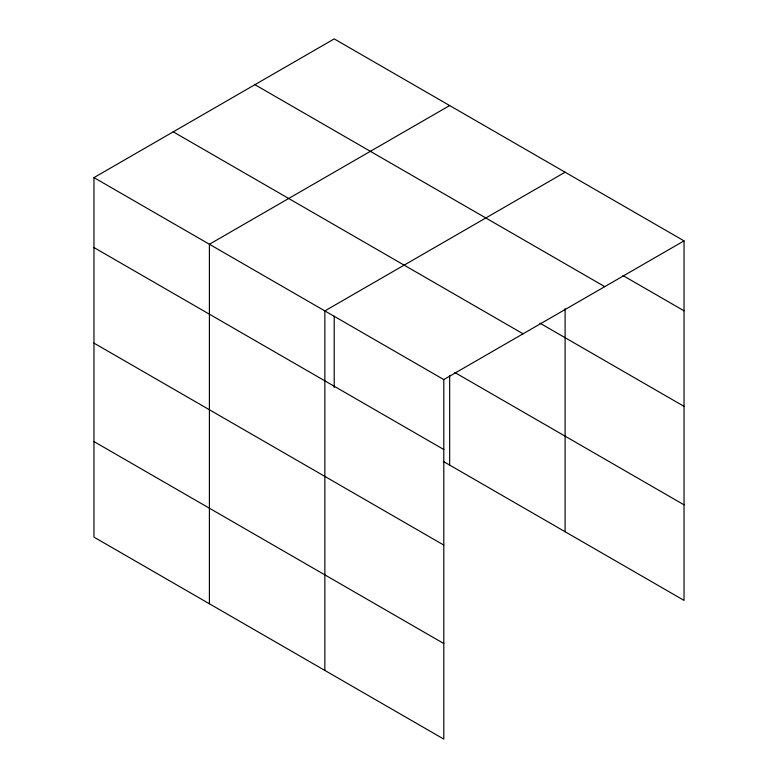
<?xml version="1.0" encoding="UTF-8"?>
<svg xmlns="http://www.w3.org/2000/svg" width="778" height="778" viewBox="0 0 778 778"><rect width="100%" height="100%" fill="white"/><g stroke="black" fill="none" stroke-linecap="round" stroke-linejoin="round"><path stroke-width="1.17" d="M565.1 308.671L565.1 531.724M93.963 177.608L443.791 379.576L443.791 739.1L93.963 537.131L93.963 177.608L334.209 38.9L684.037 240.869L684.037 600.392L443.353 461.442M449.655 105.555L209.408 244.253L209.408 603.777M565.1 172.201L324.854 310.908L324.854 670.432M443.791 379.576L684.037 240.869M622.984 275.558L684.037 310.811M254.931 84.676L604.759 286.644M539.913 323.162L684.037 406.369M173.241 131.832L523.069 333.801M454.897 372.536L684.037 504.834M93.963 247.54L443.791 449.509M93.963 343.108L443.791 545.077M93.963 441.564L443.791 643.532M449.655 375.56L449.655 465.069M334.209 316.169L334.209 387.532"/></g></svg>
